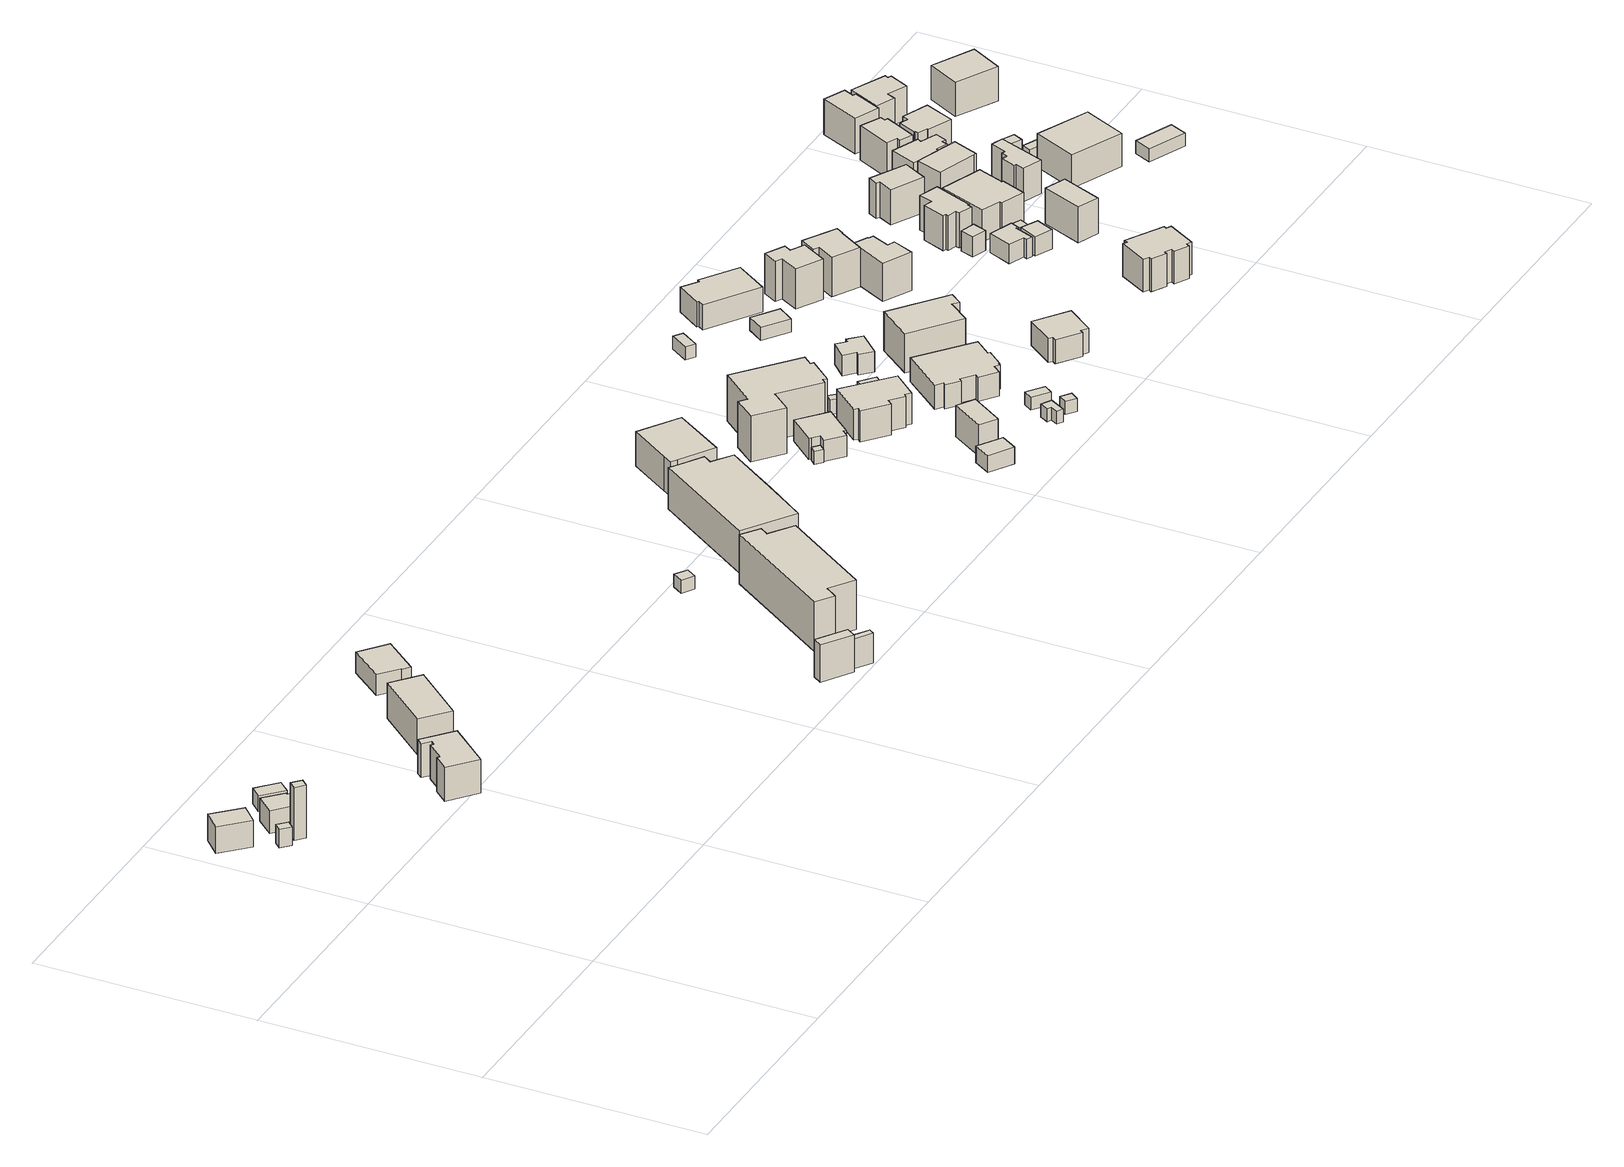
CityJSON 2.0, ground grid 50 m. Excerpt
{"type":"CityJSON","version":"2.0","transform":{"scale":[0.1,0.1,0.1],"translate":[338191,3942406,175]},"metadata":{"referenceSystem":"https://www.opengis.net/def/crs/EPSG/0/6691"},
"CityObjects":{
"building1":{"type":"Building","attributes":{"usage":"422","measuredHeight":6.5,"storeysAboveGround":1,"BuildingIDAttribute.prefecture":"14","BuildingIDAttribute.city":"14151","BuildingDetailAttribute.totalFloorArea":37.29,"BuildingDetailAttribute.buildingFootprintArea":37.29,"BuildingDetailAttribute.buildingStructureType":"610","BuildingDetailAttribute.buildingStructureOrgType":"2","BuildingDetailAttribute.orgUsage":"137","BuildingDetailAttribute.surveyYear":2015,"BuildingLandSlideRiskAttribute.description":"1","BuildingLandSlideRiskAttribute.areaType":"1"},"geometry":[{"type":"Solid","lod":"1","boundaries":[[[[0,1,2,3]],[[2,4,5,3]],[[1,6,4,2]],[[0,7,6,1]],[[3,5,7,0]],[[4,6,7,5]]]]}]},
"building2":{"type":"Building","attributes":{"measuredHeight":8.7,"BuildingIDAttribute.prefecture":"14","BuildingIDAttribute.city":"14151","BuildingDetailAttribute.surveyYear":2015,"BuildingLandSlideRiskAttribute.description":"1","BuildingLandSlideRiskAttribute.areaType":"1"},"geometry":[{"type":"Solid","lod":"1","boundaries":[[[[8,9,10,11]],[[10,12,13,11]],[[9,14,12,10]],[[8,15,14,9]],[[11,13,15,8]],[[12,14,15,13]]]]}]},
"building3":{"type":"Building","attributes":{"measuredHeight":13,"BuildingIDAttribute.prefecture":"14","BuildingIDAttribute.city":"14151","BuildingDetailAttribute.surveyYear":2015,"BuildingLandSlideRiskAttribute.description":"1","BuildingLandSlideRiskAttribute.areaType":"1"},"geometry":[{"type":"Solid","lod":"1","boundaries":[[[[16,17,18,19]],[[18,20,21,19]],[[17,22,20,18]],[[16,23,22,17]],[[19,21,23,16]],[[20,22,23,21]]]]}]},
"building4":{"type":"Building","attributes":{"usage":"422","measuredHeight":11.4,"storeysAboveGround":1,"BuildingIDAttribute.prefecture":"14","BuildingIDAttribute.city":"14151","BuildingDetailAttribute.totalFloorArea":28.99,"BuildingDetailAttribute.buildingFootprintArea":28.99,"BuildingDetailAttribute.buildingStructureType":"610","BuildingDetailAttribute.buildingStructureOrgType":"2","BuildingDetailAttribute.orgUsage":"137","BuildingDetailAttribute.surveyYear":2015,"BuildingLandSlideRiskAttribute.description":"1","BuildingLandSlideRiskAttribute.areaType":"1"},"geometry":[{"type":"Solid","lod":"1","boundaries":[[[[24,25,26,27,28,29,30,31]],[[30,32,33,31]],[[29,34,32,30]],[[28,35,34,29]],[[27,36,35,28]],[[26,37,36,27]],[[25,38,37,26]],[[24,39,38,25]],[[31,33,39,24]],[[32,34,35,36,37,38,39,33]]]]}]},
"building5":{"type":"Building","attributes":{"usage":"422","measuredHeight":3.7,"storeysAboveGround":1,"BuildingIDAttribute.prefecture":"14","BuildingIDAttribute.city":"14151","BuildingDetailAttribute.totalFloorArea":17.26,"BuildingDetailAttribute.buildingFootprintArea":17.26,"BuildingDetailAttribute.buildingStructureType":"610","BuildingDetailAttribute.buildingStructureOrgType":"2","BuildingDetailAttribute.orgUsage":"137","BuildingDetailAttribute.surveyYear":2015},"geometry":[{"type":"Solid","lod":"1","boundaries":[[[[40,41,42,43]],[[42,44,45,43]],[[41,46,44,42]],[[40,47,46,41]],[[43,45,47,40]],[[44,46,47,45]]]]}]},
"building6":{"type":"Building","attributes":{"measuredHeight":8.5,"BuildingIDAttribute.prefecture":"14","BuildingIDAttribute.city":"14151","BuildingDetailAttribute.surveyYear":2015,"BuildingLandSlideRiskAttribute.description":"1","BuildingLandSlideRiskAttribute.areaType":"1"},"geometry":[{"type":"Solid","lod":"1","boundaries":[[[[48,49,50,51,52,53,54,55,56,57]],[[56,58,59,57]],[[55,60,58,56]],[[54,61,60,55]],[[53,62,61,54]],[[52,63,62,53]],[[51,64,63,52]],[[50,65,64,51]],[[49,66,65,50]],[[48,67,66,49]],[[57,59,67,48]],[[58,60,61,62,63,64,65,66,67,59]]]]}]},
"building7":{"type":"Building","attributes":{"usage":"413","measuredHeight":9.9,"storeysAboveGround":2,"BuildingIDAttribute.prefecture":"14","BuildingIDAttribute.city":"14151","BuildingDetailAttribute.totalFloorArea":292.6,"BuildingDetailAttribute.buildingFootprintArea":146.3,"BuildingDetailAttribute.buildingStructureType":"601","BuildingDetailAttribute.buildingStructureOrgType":"1","BuildingDetailAttribute.orgUsage":"30","BuildingDetailAttribute.surveyYear":2015},"geometry":[{"type":"Solid","lod":"1","boundaries":[[[[68,69,70,71]],[[70,72,73,71]],[[69,74,72,70]],[[68,75,74,69]],[[71,73,75,68]],[[72,74,75,73]]]]}]},
"building8":{"type":"Building","attributes":{"usage":"431","measuredHeight":5.9,"storeysAboveGround":1,"BuildingIDAttribute.prefecture":"14","BuildingIDAttribute.city":"14151","BuildingDetailAttribute.totalFloorArea":77.26,"BuildingDetailAttribute.buildingFootprintArea":77.26,"BuildingDetailAttribute.buildingStructureType":"610","BuildingDetailAttribute.buildingStructureOrgType":"2","BuildingDetailAttribute.orgUsage":"143","BuildingDetailAttribute.surveyYear":2015},"geometry":[{"type":"Solid","lod":"1","boundaries":[[[[76,77,78,79,80,81]],[[80,82,83,81]],[[79,84,82,80]],[[78,85,84,79]],[[77,86,85,78]],[[76,87,86,77]],[[81,83,87,76]],[[82,84,85,86,87,83]]]]}]},
"building9":{"type":"Building","attributes":{"usage":"412","measuredHeight":8.8,"storeysAboveGround":1,"BuildingIDAttribute.prefecture":"14","BuildingIDAttribute.city":"14151","BuildingDetailAttribute.totalFloorArea":16.33,"BuildingDetailAttribute.buildingFootprintArea":16.33,"BuildingDetailAttribute.buildingStructureType":"610","BuildingDetailAttribute.buildingStructureOrgType":"2","BuildingDetailAttribute.orgUsage":"20","BuildingDetailAttribute.surveyYear":2015},"geometry":[{"type":"Solid","lod":"1","boundaries":[[[[88,89,90,91]],[[90,92,93,91]],[[89,94,92,90]],[[88,95,94,89]],[[91,93,95,88]],[[92,94,95,93]]]]}]},
"building10":{"type":"Building","attributes":{"measuredHeight":7.3,"BuildingIDAttribute.prefecture":"14","BuildingIDAttribute.city":"14151","BuildingDetailAttribute.surveyYear":2015},"geometry":[{"type":"Solid","lod":"1","boundaries":[[[[96,97,98,99]],[[98,100,101,99]],[[97,102,100,98]],[[96,103,102,97]],[[99,101,103,96]],[[100,102,103,101]]]]}]},
"building11":{"type":"Building","attributes":{"usage":"412","measuredHeight":11.9,"storeysAboveGround":2,"BuildingIDAttribute.prefecture":"14","BuildingIDAttribute.city":"14151","BuildingDetailAttribute.totalFloorArea":516.73,"BuildingDetailAttribute.buildingFootprintArea":258.37,"BuildingDetailAttribute.buildingStructureType":"610","BuildingDetailAttribute.buildingStructureOrgType":"2","BuildingDetailAttribute.orgUsage":"20","BuildingDetailAttribute.surveyYear":2015},"geometry":[{"type":"Solid","lod":"1","boundaries":[[[[104,105,106,107,108,109,110,111]],[[110,112,113,111]],[[109,114,112,110]],[[108,115,114,109]],[[107,116,115,108]],[[106,117,116,107]],[[105,118,117,106]],[[104,119,118,105]],[[111,113,119,104]],[[112,114,115,116,117,118,119,113]]]]}]},
"building12":{"type":"Building","attributes":{"BuildingIDAttribute.prefecture":"14","BuildingIDAttribute.city":"14151","BuildingDetailAttribute.surveyYear":2015},"geometry":[{"type":"Solid","lod":"1","boundaries":[[[[120,121,122,123]],[[122,124,125,123]],[[121,126,124,122]],[[120,127,126,121]],[[123,125,127,120]],[[124,126,127,125]]]]}]},
"building13":{"type":"Building","attributes":{"usage":"412","measuredHeight":10,"storeysAboveGround":2,"BuildingIDAttribute.prefecture":"14","BuildingIDAttribute.city":"14151","BuildingDetailAttribute.totalFloorArea":873.81,"BuildingDetailAttribute.buildingFootprintArea":436.9,"BuildingDetailAttribute.buildingStructureType":"610","BuildingDetailAttribute.buildingStructureOrgType":"2","BuildingDetailAttribute.orgUsage":"20","BuildingDetailAttribute.surveyYear":2015},"geometry":[{"type":"Solid","lod":"1","boundaries":[[[[128,129,130,131,132,133,134,135]],[[134,136,137,135]],[[133,138,136,134]],[[132,139,138,133]],[[131,140,139,132]],[[130,141,140,131]],[[129,142,141,130]],[[128,143,142,129]],[[135,137,143,128]],[[136,138,139,140,141,142,143,137]]]]}]},
"building14":{"type":"Building","attributes":{"measuredHeight":8.5,"BuildingIDAttribute.prefecture":"14","BuildingIDAttribute.city":"14151","BuildingDetailAttribute.surveyYear":2015},"geometry":[{"type":"Solid","lod":"1","boundaries":[[[[144,145,146,147,148,149]],[[148,150,151,149]],[[147,152,150,148]],[[146,153,152,147]],[[145,154,153,146]],[[144,155,154,145]],[[149,151,155,144]],[[150,152,153,154,155,151]]]]}]},
"building15":{"type":"Building","attributes":{"BuildingIDAttribute.prefecture":"14","BuildingIDAttribute.city":"14151","BuildingDetailAttribute.surveyYear":2015},"geometry":[{"type":"Solid","lod":"1","boundaries":[[[[156,157,158,159]],[[158,160,161,159]],[[157,162,160,158]],[[156,163,162,157]],[[159,161,163,156]],[[160,162,163,161]]]]}]},
"building16":{"type":"Building","attributes":{"usage":"415","measuredHeight":5.4,"storeysAboveGround":2,"BuildingIDAttribute.prefecture":"14","BuildingIDAttribute.city":"14151","BuildingDetailAttribute.totalFloorArea":122.97,"BuildingDetailAttribute.buildingFootprintArea":61.48,"BuildingDetailAttribute.buildingStructureType":"610","BuildingDetailAttribute.buildingStructureOrgType":"2","BuildingDetailAttribute.orgUsage":"50","BuildingDetailAttribute.surveyYear":2015},"geometry":[{"type":"Solid","lod":"1","boundaries":[[[[164,165,166,167,168,169,170,171,172]],[[171,173,174,172]],[[170,175,173,171]],[[169,176,175,170]],[[168,177,176,169]],[[167,178,177,168]],[[166,179,178,167]],[[165,180,179,166]],[[164,181,180,165]],[[172,174,181,164]],[[173,175,176,177,178,179,180,181,174]]]]}]},
"building17":{"type":"Building","attributes":{"measuredHeight":5.1,"BuildingIDAttribute.prefecture":"14","BuildingIDAttribute.city":"14151","BuildingDetailAttribute.surveyYear":2015},"geometry":[{"type":"Solid","lod":"1","boundaries":[[[[182,183,184,185]],[[184,186,187,185]],[[183,188,186,184]],[[182,189,188,183]],[[185,187,189,182]],[[186,188,189,187]]]]}]},
"building18":{"type":"Building","attributes":{"usage":"415","measuredHeight":11.8,"storeysAboveGround":2,"BuildingIDAttribute.prefecture":"14","BuildingIDAttribute.city":"14151","BuildingDetailAttribute.totalFloorArea":379.05,"BuildingDetailAttribute.buildingFootprintArea":189.52,"BuildingDetailAttribute.buildingStructureType":"610","BuildingDetailAttribute.buildingStructureOrgType":"2","BuildingDetailAttribute.orgUsage":"50","BuildingDetailAttribute.surveyYear":2015},"geometry":[{"type":"Solid","lod":"1","boundaries":[[[[190,191,192,193,194,195,196,197,198,199,200,201]],[[200,202,203,201]],[[199,204,202,200]],[[198,205,204,199]],[[197,206,205,198]],[[196,207,206,197]],[[195,208,207,196]],[[194,209,208,195]],[[193,210,209,194]],[[192,211,210,193]],[[191,212,211,192]],[[190,213,212,191]],[[201,203,213,190]],[[202,204,205,206,207,208,209,210,211,212,213,203]]]]}]},
"building19":{"type":"Building","attributes":{"usage":"411","measuredHeight":7.8,"storeysAboveGround":2,"BuildingIDAttribute.prefecture":"14","BuildingIDAttribute.city":"14151","BuildingDetailAttribute.totalFloorArea":67.05,"BuildingDetailAttribute.buildingFootprintArea":33.52,"BuildingDetailAttribute.buildingStructureType":"601","BuildingDetailAttribute.buildingStructureOrgType":"1","BuildingDetailAttribute.orgUsage":"10","BuildingDetailAttribute.surveyYear":2015},"geometry":[{"type":"Solid","lod":"1","boundaries":[[[[214,215,216,217]],[[216,218,219,217]],[[215,220,218,216]],[[214,221,220,215]],[[217,219,221,214]],[[218,220,221,219]]]]}]},
"building20":{"type":"Building","attributes":{"usage":"411","measuredHeight":7.8,"storeysAboveGround":1,"BuildingIDAttribute.prefecture":"14","BuildingIDAttribute.city":"14151","BuildingDetailAttribute.totalFloorArea":104.8,"BuildingDetailAttribute.buildingFootprintArea":104.8,"BuildingDetailAttribute.buildingStructureType":"601","BuildingDetailAttribute.buildingStructureOrgType":"1","BuildingDetailAttribute.orgUsage":"10","BuildingDetailAttribute.surveyYear":2015},"geometry":[{"type":"Solid","lod":"1","boundaries":[[[[222,223,224,225,226,227,228,229,230,231]],[[230,232,233,231]],[[229,234,232,230]],[[228,235,234,229]],[[227,236,235,228]],[[226,237,236,227]],[[225,238,237,226]],[[224,239,238,225]],[[223,240,239,224]],[[222,241,240,223]],[[231,233,241,222]],[[232,234,235,236,237,238,239,240,241,233]]]]}]},
"building21":{"type":"Building","attributes":{"measuredHeight":4.6,"BuildingIDAttribute.prefecture":"14","BuildingIDAttribute.city":"14151","BuildingDetailAttribute.surveyYear":2015},"geometry":[{"type":"Solid","lod":"1","boundaries":[[[[242,243,244,245]],[[244,246,247,245]],[[243,248,246,244]],[[242,249,248,243]],[[245,247,249,242]],[[246,248,249,247]]]]}]},
"building22":{"type":"Building","attributes":{"measuredHeight":4.4,"BuildingIDAttribute.prefecture":"14","BuildingIDAttribute.city":"14151","BuildingDetailAttribute.surveyYear":2015},"geometry":[{"type":"Solid","lod":"1","boundaries":[[[[250,251,252,253]],[[252,254,255,253]],[[251,256,254,252]],[[250,257,256,251]],[[253,255,257,250]],[[254,256,257,255]]]]}]},
"building23":{"type":"Building","attributes":{"usage":"451","measuredHeight":3.5,"storeysAboveGround":1,"BuildingIDAttribute.prefecture":"14","BuildingIDAttribute.city":"14151","BuildingDetailAttribute.totalFloorArea":12.23,"BuildingDetailAttribute.buildingFootprintArea":12.23,"BuildingDetailAttribute.buildingStructureType":"601","BuildingDetailAttribute.buildingStructureOrgType":"1","BuildingDetailAttribute.orgUsage":"200","BuildingDetailAttribute.surveyYear":2015},"geometry":[{"type":"Solid","lod":"1","boundaries":[[[[258,259,260,261]],[[260,262,263,261]],[[259,264,262,260]],[[258,265,264,259]],[[261,263,265,258]],[[262,264,265,263]]]]}]},
"building24":{"type":"Building","attributes":{"BuildingIDAttribute.prefecture":"14","BuildingIDAttribute.city":"14151","BuildingDetailAttribute.surveyYear":2015},"geometry":[{"type":"Solid","lod":"1","boundaries":[[[[266,267,268,269,270,271]],[[270,272,273,271]],[[269,274,272,270]],[[268,275,274,269]],[[267,276,275,268]],[[266,277,276,267]],[[271,273,277,266]],[[272,274,275,276,277,273]]]]}]},
"building25":{"type":"Building","attributes":{"BuildingIDAttribute.prefecture":"14","BuildingIDAttribute.city":"14151","BuildingDetailAttribute.surveyYear":2015},"geometry":[{"type":"Solid","lod":"1","boundaries":[[[[278,279,280,281]],[[280,282,283,281]],[[279,284,282,280]],[[278,285,284,279]],[[281,283,285,278]],[[282,284,285,283]]]]}]},
"building26":{"type":"Building","attributes":{"BuildingIDAttribute.prefecture":"14","BuildingIDAttribute.city":"14151","BuildingDetailAttribute.surveyYear":2015},"geometry":[{"type":"Solid","lod":"1","boundaries":[[[[286,287,288,289]],[[288,290,291,289]],[[287,292,290,288]],[[286,293,292,287]],[[289,291,293,286]],[[290,292,293,291]]]]}]},
"building27":{"type":"Building","attributes":{"usage":"411","measuredHeight":6.4,"storeysAboveGround":1,"BuildingIDAttribute.prefecture":"14","BuildingIDAttribute.city":"14151","BuildingDetailAttribute.totalFloorArea":162.22,"BuildingDetailAttribute.buildingFootprintArea":162.22,"BuildingDetailAttribute.buildingStructureType":"601","BuildingDetailAttribute.buildingStructureOrgType":"1","BuildingDetailAttribute.orgUsage":"10","BuildingDetailAttribute.surveyYear":2015},"geometry":[{"type":"Solid","lod":"1","boundaries":[[[[294,295,296,297,298,299,300,301,302,303,304,305,306,307,308,309]],[[308,310,311,309]],[[307,312,310,308]],[[306,313,312,307]],[[305,314,313,306]],[[304,315,314,305]],[[303,316,315,304]],[[302,317,316,303]],[[301,318,317,302]],[[300,319,318,301]],[[299,320,319,300]],[[298,321,320,299]],[[297,322,321,298]],[[296,323,322,297]],[[295,324,323,296]],[[294,325,324,295]],[[309,311,325,294]],[[310,312,313,314,315,316,317,318,319,320,321,322,323,324,325,311]]]]}]},
"building28":{"type":"Building","attributes":{"BuildingIDAttribute.prefecture":"14","BuildingIDAttribute.city":"14151","BuildingDetailAttribute.surveyYear":2015},"geometry":[{"type":"Solid","lod":"1","boundaries":[[[[326,327,328,329]],[[328,330,331,329]],[[327,332,330,328]],[[326,333,332,327]],[[329,331,333,326]],[[330,332,333,331]]]]}]},
"building29":{"type":"Building","attributes":{"usage":"431","measuredHeight":5.2,"storeysAboveGround":1,"BuildingIDAttribute.prefecture":"14","BuildingIDAttribute.city":"14151","BuildingDetailAttribute.totalFloorArea":33.08,"BuildingDetailAttribute.buildingFootprintArea":33.08,"BuildingDetailAttribute.buildingStructureType":"601","BuildingDetailAttribute.buildingStructureOrgType":"1","BuildingDetailAttribute.orgUsage":"143","BuildingDetailAttribute.surveyYear":2015},"geometry":[{"type":"Solid","lod":"1","boundaries":[[[[334,335,336,337,338,339,340,341]],[[340,342,343,341]],[[339,344,342,340]],[[338,345,344,339]],[[337,346,345,338]],[[336,347,346,337]],[[335,348,347,336]],[[334,349,348,335]],[[341,343,349,334]],[[342,344,345,346,347,348,349,343]]]]}]},
"building30":{"type":"Building","attributes":{"usage":"411","measuredHeight":10.6,"storeysAboveGround":2,"BuildingIDAttribute.prefecture":"14","BuildingIDAttribute.city":"14151","BuildingDetailAttribute.totalFloorArea":161.06,"BuildingDetailAttribute.buildingFootprintArea":80.53,"BuildingDetailAttribute.buildingStructureType":"601","BuildingDetailAttribute.buildingStructureOrgType":"1","BuildingDetailAttribute.orgUsage":"10","BuildingDetailAttribute.surveyYear":2015},"geometry":[{"type":"Solid","lod":"1","boundaries":[[[[350,351,352,353,354,355]],[[354,356,357,355]],[[353,358,356,354]],[[352,359,358,353]],[[351,360,359,352]],[[350,361,360,351]],[[355,357,361,350]],[[356,358,359,360,361,357]]]]}]},
"building31":{"type":"Building","attributes":{"BuildingIDAttribute.prefecture":"14","BuildingIDAttribute.city":"14151","BuildingDetailAttribute.surveyYear":2015},"geometry":[{"type":"Solid","lod":"1","boundaries":[[[[362,363,364,365]],[[364,366,367,365]],[[363,368,366,364]],[[362,369,368,363]],[[365,367,369,362]],[[366,368,369,367]]]]}]},
"building32":{"type":"Building","attributes":{"usage":"411","measuredHeight":8.2,"storeysAboveGround":2,"BuildingIDAttribute.prefecture":"14","BuildingIDAttribute.city":"14151","BuildingDetailAttribute.totalFloorArea":201.81,"BuildingDetailAttribute.buildingFootprintArea":100.91,"BuildingDetailAttribute.buildingStructureType":"601","BuildingDetailAttribute.buildingStructureOrgType":"1","BuildingDetailAttribute.orgUsage":"10","BuildingDetailAttribute.surveyYear":2015},"geometry":[{"type":"Solid","lod":"1","boundaries":[[[[370,371,372,373,374,375,376,377]],[[376,378,379,377]],[[375,380,378,376]],[[374,381,380,375]],[[373,382,381,374]],[[372,383,382,373]],[[371,384,383,372]],[[370,385,384,371]],[[377,379,385,370]],[[378,380,381,382,383,384,385,379]]]]}]},
"building33":{"type":"Building","attributes":{"usage":"422","measuredHeight":6.4,"storeysAboveGround":1,"BuildingIDAttribute.prefecture":"14","BuildingIDAttribute.city":"14151","BuildingDetailAttribute.totalFloorArea":66.63,"BuildingDetailAttribute.buildingFootprintArea":66.63,"BuildingDetailAttribute.buildingStructureType":"601","BuildingDetailAttribute.buildingStructureOrgType":"1","BuildingDetailAttribute.orgUsage":"137","BuildingDetailAttribute.surveyYear":2015},"geometry":[{"type":"Solid","lod":"1","boundaries":[[[[386,387,388,389,390,391,392,393]],[[392,394,395,393]],[[391,396,394,392]],[[390,397,396,391]],[[389,398,397,390]],[[388,399,398,389]],[[387,400,399,388]],[[386,401,400,387]],[[393,395,401,386]],[[394,396,397,398,399,400,401,395]]]]}]},
"building34":{"type":"Building","attributes":{"usage":"411","measuredHeight":10.2,"storeysAboveGround":2,"BuildingIDAttribute.prefecture":"14","BuildingIDAttribute.city":"14151","BuildingDetailAttribute.totalFloorArea":91.6,"BuildingDetailAttribute.buildingFootprintArea":45.8,"BuildingDetailAttribute.buildingStructureType":"601","BuildingDetailAttribute.buildingStructureOrgType":"1","BuildingDetailAttribute.orgUsage":"10","BuildingDetailAttribute.surveyYear":2015},"geometry":[{"type":"Solid","lod":"1","boundaries":[[[[402,403,404,405,406,407,408,409]],[[408,410,411,409]],[[407,412,410,408]],[[406,413,412,407]],[[405,414,413,406]],[[404,415,414,405]],[[403,416,415,404]],[[402,417,416,403]],[[409,411,417,402]],[[410,412,413,414,415,416,417,411]]]]}]},
"building35":{"type":"Building","attributes":{"usage":"411","measuredHeight":9.5,"storeysAboveGround":2,"BuildingIDAttribute.prefecture":"14","BuildingIDAttribute.city":"14151","BuildingDetailAttribute.totalFloorArea":99.08,"BuildingDetailAttribute.buildingFootprintArea":49.54,"BuildingDetailAttribute.buildingStructureType":"601","BuildingDetailAttribute.buildingStructureOrgType":"1","BuildingDetailAttribute.orgUsage":"10","BuildingDetailAttribute.surveyYear":2015},"geometry":[{"type":"Solid","lod":"1","boundaries":[[[[418,419,420,421,422,423,424,425]],[[424,426,427,425]],[[423,428,426,424]],[[422,429,428,423]],[[421,430,429,422]],[[420,431,430,421]],[[419,432,431,420]],[[418,433,432,419]],[[425,427,433,418]],[[426,428,429,430,431,432,433,427]]]]}]},
"building36":{"type":"Building","attributes":{"usage":"411","measuredHeight":10.3,"storeysAboveGround":2,"BuildingIDAttribute.prefecture":"14","BuildingIDAttribute.city":"14151","BuildingDetailAttribute.totalFloorArea":108.19,"BuildingDetailAttribute.buildingFootprintArea":54.1,"BuildingDetailAttribute.buildingStructureType":"601","BuildingDetailAttribute.buildingStructureOrgType":"1","BuildingDetailAttribute.orgUsage":"10","BuildingDetailAttribute.surveyYear":2015},"geometry":[{"type":"Solid","lod":"1","boundaries":[[[[434,435,436,437,438,439,440,441]],[[440,442,443,441]],[[439,444,442,440]],[[438,445,444,439]],[[437,446,445,438]],[[436,447,446,437]],[[435,448,447,436]],[[434,449,448,435]],[[441,443,449,434]],[[442,444,445,446,447,448,449,443]]]]}]},
"building37":{"type":"Building","attributes":{"measuredHeight":6.9,"BuildingIDAttribute.prefecture":"14","BuildingIDAttribute.city":"14151","BuildingDetailAttribute.surveyYear":2015},"geometry":[{"type":"Solid","lod":"1","boundaries":[[[[450,451,452,453]],[[452,454,455,453]],[[451,456,454,452]],[[450,457,456,451]],[[453,455,457,450]],[[454,456,457,455]]]]}]},
"building38":{"type":"Building","attributes":{"usage":"412","measuredHeight":8.4,"storeysAboveGround":2,"BuildingIDAttribute.prefecture":"14","BuildingIDAttribute.city":"14151","BuildingDetailAttribute.totalFloorArea":166,"BuildingDetailAttribute.buildingFootprintArea":83,"BuildingDetailAttribute.buildingStructureType":"601","BuildingDetailAttribute.buildingStructureOrgType":"1","BuildingDetailAttribute.orgUsage":"20","BuildingDetailAttribute.surveyYear":2015},"geometry":[{"type":"Solid","lod":"1","boundaries":[[[[458,459,460,461,462,463,464,465,466,467,468,469,470,471,472,473]],[[472,474,475,473]],[[471,476,474,472]],[[470,477,476,471]],[[469,478,477,470]],[[468,479,478,469]],[[467,480,479,468]],[[466,481,480,467]],[[465,482,481,466]],[[464,483,482,465]],[[463,484,483,464]],[[462,485,484,463]],[[461,486,485,462]],[[460,487,486,461]],[[459,488,487,460]],[[458,489,488,459]],[[473,475,489,458]],[[474,476,477,478,479,480,481,482,483,484,485,486,487,488,489,475]]]]}]},
"building39":{"type":"Building","attributes":{"measuredHeight":5.4,"BuildingIDAttribute.prefecture":"14","BuildingIDAttribute.city":"14151","BuildingDetailAttribute.surveyYear":2015},"geometry":[{"type":"Solid","lod":"1","boundaries":[[[[490,491,492,493]],[[492,494,495,493]],[[491,496,494,492]],[[490,497,496,491]],[[493,495,497,490]],[[494,496,497,495]]]]}]},
"building40":{"type":"Building","attributes":{"usage":"411","measuredHeight":4.9,"storeysAboveGround":2,"BuildingIDAttribute.prefecture":"14","BuildingIDAttribute.city":"14151","BuildingDetailAttribute.totalFloorArea":53.99,"BuildingDetailAttribute.buildingFootprintArea":26.99,"BuildingDetailAttribute.buildingStructureType":"601","BuildingDetailAttribute.buildingStructureOrgType":"1","BuildingDetailAttribute.orgUsage":"10","BuildingDetailAttribute.surveyYear":2015},"geometry":[{"type":"Solid","lod":"1","boundaries":[[[[498,499,500,501,502,503,504,505]],[[504,506,507,505]],[[503,508,506,504]],[[502,509,508,503]],[[501,510,509,502]],[[500,511,510,501]],[[499,512,511,500]],[[498,513,512,499]],[[505,507,513,498]],[[506,508,509,510,511,512,513,507]]]]}]},
"building41":{"type":"Building","attributes":{"usage":"411","measuredHeight":8.7,"storeysAboveGround":2,"BuildingIDAttribute.prefecture":"14","BuildingIDAttribute.city":"14151","BuildingDetailAttribute.totalFloorArea":101.72,"BuildingDetailAttribute.buildingFootprintArea":50.86,"BuildingDetailAttribute.buildingStructureType":"601","BuildingDetailAttribute.buildingStructureOrgType":"1","BuildingDetailAttribute.orgUsage":"10","BuildingDetailAttribute.surveyYear":2015},"geometry":[{"type":"Solid","lod":"1","boundaries":[[[[514,515,516,517,518,519,520,521,522,523,524,525]],[[524,526,527,525]],[[523,528,526,524]],[[522,529,528,523]],[[521,530,529,522]],[[520,531,530,521]],[[519,532,531,520]],[[518,533,532,519]],[[517,534,533,518]],[[516,535,534,517]],[[515,536,535,516]],[[514,537,536,515]],[[525,527,537,514]],[[526,528,529,530,531,532,533,534,535,536,537,527]]]]}]},
"building42":{"type":"Building","attributes":{"usage":"411","measuredHeight":4.7,"storeysAboveGround":2,"BuildingIDAttribute.prefecture":"14","BuildingIDAttribute.city":"14151","BuildingDetailAttribute.totalFloorArea":32.32,"BuildingDetailAttribute.buildingFootprintArea":16.16,"BuildingDetailAttribute.buildingStructureType":"601","BuildingDetailAttribute.buildingStructureOrgType":"1","BuildingDetailAttribute.orgUsage":"10","BuildingDetailAttribute.surveyYear":2015},"geometry":[{"type":"Solid","lod":"1","boundaries":[[[[538,539,540,541]],[[540,542,543,541]],[[539,544,542,540]],[[538,545,544,539]],[[541,543,545,538]],[[542,544,545,543]]]]}]},
"building43":{"type":"Building","attributes":{"measuredHeight":3.8,"BuildingIDAttribute.prefecture":"14","BuildingIDAttribute.city":"14151","BuildingDetailAttribute.surveyYear":2015},"geometry":[{"type":"Solid","lod":"1","boundaries":[[[[546,547,548,549]],[[548,550,551,549]],[[547,552,550,548]],[[546,553,552,547]],[[549,551,553,546]],[[550,552,553,551]]]]}]},
"building44":{"type":"Building","attributes":{"usage":"411","measuredHeight":9.2,"storeysAboveGround":2,"BuildingIDAttribute.prefecture":"14","BuildingIDAttribute.city":"14151","BuildingDetailAttribute.totalFloorArea":207.32,"BuildingDetailAttribute.buildingFootprintArea":103.66,"BuildingDetailAttribute.buildingStructureType":"601","BuildingDetailAttribute.buildingStructureOrgType":"1","BuildingDetailAttribute.orgUsage":"10","BuildingDetailAttribute.surveyYear":2015},"geometry":[{"type":"Solid","lod":"1","boundaries":[[[[554,555,556,557,558,559,560,561]],[[560,562,563,561]],[[559,564,562,560]],[[558,565,564,559]],[[557,566,565,558]],[[556,567,566,557]],[[555,568,567,556]],[[554,569,568,555]],[[561,563,569,554]],[[562,564,565,566,567,568,569,563]]]]}]},
"building45":{"type":"Building","attributes":{"usage":"411","measuredHeight":9,"storeysAboveGround":2,"BuildingIDAttribute.prefecture":"14","BuildingIDAttribute.city":"14151","BuildingDetailAttribute.totalFloorArea":88.67,"BuildingDetailAttribute.buildingFootprintArea":44.33,"BuildingDetailAttribute.buildingStructureType":"601","BuildingDetailAttribute.buildingStructureOrgType":"1","BuildingDetailAttribute.orgUsage":"10","BuildingDetailAttribute.surveyYear":2015},"geometry":[{"type":"Solid","lod":"1","boundaries":[[[[570,571,572,573,574,575]],[[574,576,577,575]],[[573,578,576,574]],[[572,579,578,573]],[[571,580,579,572]],[[570,581,580,571]],[[575,577,581,570]],[[576,578,579,580,581,577]]]]}]},
"building46":{"type":"Building","attributes":{"usage":"411","measuredHeight":9,"storeysAboveGround":1,"BuildingIDAttribute.prefecture":"14","BuildingIDAttribute.city":"14151","BuildingDetailAttribute.totalFloorArea":47.19,"BuildingDetailAttribute.buildingFootprintArea":47.19,"BuildingDetailAttribute.buildingStructureType":"601","BuildingDetailAttribute.buildingStructureOrgType":"1","BuildingDetailAttribute.orgUsage":"10","BuildingDetailAttribute.surveyYear":2015},"geometry":[{"type":"Solid","lod":"1","boundaries":[[[[582,583,584,585]],[[584,586,587,585]],[[583,588,586,584]],[[582,589,588,583]],[[585,587,589,582]],[[586,588,589,587]]]]}]},
"building47":{"type":"Building","attributes":{"usage":"411","measuredHeight":10.4,"storeysAboveGround":2,"BuildingIDAttribute.prefecture":"14","BuildingIDAttribute.city":"14151","BuildingDetailAttribute.totalFloorArea":108.8,"BuildingDetailAttribute.buildingFootprintArea":54.4,"BuildingDetailAttribute.buildingStructureType":"601","BuildingDetailAttribute.buildingStructureOrgType":"1","BuildingDetailAttribute.orgUsage":"10","BuildingDetailAttribute.surveyYear":2015},"geometry":[{"type":"Solid","lod":"1","boundaries":[[[[590,591,592,593,594]],[[593,595,596,594]],[[592,597,595,593]],[[591,598,597,592]],[[590,599,598,591]],[[594,596,599,590]],[[595,597,598,599,596]]]]}]},
"building48":{"type":"Building","attributes":{"usage":"411","measuredHeight":9.3,"storeysAboveGround":2,"BuildingIDAttribute.prefecture":"14","BuildingIDAttribute.city":"14151","BuildingDetailAttribute.totalFloorArea":98.44,"BuildingDetailAttribute.buildingFootprintArea":49.22,"BuildingDetailAttribute.buildingStructureType":"601","BuildingDetailAttribute.buildingStructureOrgType":"1","BuildingDetailAttribute.orgUsage":"10","BuildingDetailAttribute.surveyYear":2015},"geometry":[{"type":"Solid","lod":"1","boundaries":[[[[600,601,602,603,604,605,606,607,608,609]],[[608,610,611,609]],[[607,612,610,608]],[[606,613,612,607]],[[605,614,613,606]],[[604,615,614,605]],[[603,616,615,604]],[[602,617,616,603]],[[601,618,617,602]],[[600,619,618,601]],[[609,611,619,600]],[[610,612,613,614,615,616,617,618,619,611]]]]}]},
"building49":{"type":"Building","attributes":{"usage":"411","measuredHeight":9,"storeysAboveGround":2,"BuildingIDAttribute.prefecture":"14","BuildingIDAttribute.city":"14151","BuildingDetailAttribute.totalFloorArea":77.96,"BuildingDetailAttribute.buildingFootprintArea":38.98,"BuildingDetailAttribute.buildingStructureType":"601","BuildingDetailAttribute.buildingStructureOrgType":"1","BuildingDetailAttribute.orgUsage":"10","BuildingDetailAttribute.surveyYear":2015},"geometry":[{"type":"Solid","lod":"1","boundaries":[[[[620,621,622,623,624,625,626,627,628,629]],[[628,630,631,629]],[[627,632,630,628]],[[626,633,632,627]],[[625,634,633,626]],[[624,635,634,625]],[[623,636,635,624]],[[622,637,636,623]],[[621,638,637,622]],[[620,639,638,621]],[[629,631,639,620]],[[630,632,633,634,635,636,637,638,639,631]]]]}]},
"building50":{"type":"Building","attributes":{"usage":"411","measuredHeight":9,"storeysAboveGround":2,"BuildingIDAttribute.prefecture":"14","BuildingIDAttribute.city":"14151","BuildingDetailAttribute.totalFloorArea":87.01,"BuildingDetailAttribute.buildingFootprintArea":43.51,"BuildingDetailAttribute.buildingStructureType":"601","BuildingDetailAttribute.buildingStructureOrgType":"1","BuildingDetailAttribute.orgUsage":"10","BuildingDetailAttribute.surveyYear":2015},"geometry":[{"type":"Solid","lod":"1","boundaries":[[[[640,641,642,643,644,645,646,647]],[[646,648,649,647]],[[645,650,648,646]],[[644,651,650,645]],[[643,652,651,644]],[[642,653,652,643]],[[641,654,653,642]],[[640,655,654,641]],[[647,649,655,640]],[[648,650,651,652,653,654,655,649]]]]}]},
"building51":{"type":"Building","attributes":{"usage":"411","measuredHeight":8.5,"storeysAboveGround":2,"BuildingIDAttribute.prefecture":"14","BuildingIDAttribute.city":"14151","BuildingDetailAttribute.totalFloorArea":96.31,"BuildingDetailAttribute.buildingFootprintArea":48.16,"BuildingDetailAttribute.buildingStructureType":"601","BuildingDetailAttribute.buildingStructureOrgType":"1","BuildingDetailAttribute.orgUsage":"10","BuildingDetailAttribute.surveyYear":2015},"geometry":[{"type":"Solid","lod":"1","boundaries":[[[[656,657,658,659,660,661,662,663,664,665]],[[664,666,667,665]],[[663,668,666,664]],[[662,669,668,663]],[[661,670,669,662]],[[660,671,670,661]],[[659,672,671,660]],[[658,673,672,659]],[[657,674,673,658]],[[656,675,674,657]],[[665,667,675,656]],[[666,668,669,670,671,672,673,674,675,667]]]]}]},
"building52":{"type":"Building","attributes":{"usage":"411","measuredHeight":9.5,"storeysAboveGround":2,"BuildingIDAttribute.prefecture":"14","BuildingIDAttribute.city":"14151","BuildingDetailAttribute.totalFloorArea":93.63,"BuildingDetailAttribute.buildingFootprintArea":46.81,"BuildingDetailAttribute.buildingStructureType":"601","BuildingDetailAttribute.buildingStructureOrgType":"1","BuildingDetailAttribute.orgUsage":"10","BuildingDetailAttribute.surveyYear":2015},"geometry":[{"type":"Solid","lod":"1","boundaries":[[[[676,677,678,679,680,681]],[[680,682,683,681]],[[679,684,682,680]],[[678,685,684,679]],[[677,686,685,678]],[[676,687,686,677]],[[681,683,687,676]],[[682,684,685,686,687,683]]]]}]},
"building53":{"type":"Building","attributes":{"usage":"411","measuredHeight":8.2,"storeysAboveGround":2,"BuildingIDAttribute.prefecture":"14","BuildingIDAttribute.city":"14151","BuildingDetailAttribute.totalFloorArea":231.87,"BuildingDetailAttribute.buildingFootprintArea":115.94,"BuildingDetailAttribute.buildingStructureType":"601","BuildingDetailAttribute.buildingStructureOrgType":"1","BuildingDetailAttribute.orgUsage":"10","BuildingDetailAttribute.surveyYear":2015},"geometry":[{"type":"Solid","lod":"1","boundaries":[[[[688,689,690,691]],[[690,692,693,691]],[[689,694,692,690]],[[688,695,694,689]],[[691,693,695,688]],[[692,694,695,693]]]]}]},
"building54":{"type":"Building","attributes":{"usage":"411","storeysAboveGround":2,"BuildingIDAttribute.prefecture":"14","BuildingIDAttribute.city":"14151","BuildingDetailAttribute.totalFloorArea":19.88,"BuildingDetailAttribute.buildingFootprintArea":9.94,"BuildingDetailAttribute.buildingStructureType":"601","BuildingDetailAttribute.buildingStructureOrgType":"1","BuildingDetailAttribute.orgUsage":"10","BuildingDetailAttribute.surveyYear":2015},"geometry":[{"type":"Solid","lod":"1","boundaries":[[[[696,697,698,699]],[[698,700,701,699]],[[697,702,700,698]],[[696,703,702,697]],[[699,701,703,696]],[[700,702,703,701]]]]}]},
"building55":{"type":"Building","attributes":{"usage":"411","storeysAboveGround":2,"BuildingIDAttribute.prefecture":"14","BuildingIDAttribute.city":"14151","BuildingDetailAttribute.totalFloorArea":17.68,"BuildingDetailAttribute.buildingFootprintArea":8.84,"BuildingDetailAttribute.buildingStructureType":"601","BuildingDetailAttribute.buildingStructureOrgType":"1","BuildingDetailAttribute.orgUsage":"10","BuildingDetailAttribute.surveyYear":2015},"geometry":[{"type":"Solid","lod":"1","boundaries":[[[[704,705,706,707]],[[706,708,709,707]],[[705,710,708,706]],[[704,711,710,705]],[[707,709,711,704]],[[708,710,711,709]]]]}]},
"building56":{"type":"Building","attributes":{"usage":"411","measuredHeight":9.6,"storeysAboveGround":1,"BuildingIDAttribute.prefecture":"14","BuildingIDAttribute.city":"14151","BuildingDetailAttribute.totalFloorArea":57.83,"BuildingDetailAttribute.buildingFootprintArea":57.83,"BuildingDetailAttribute.buildingStructureType":"601","BuildingDetailAttribute.buildingStructureOrgType":"1","BuildingDetailAttribute.orgUsage":"10","BuildingDetailAttribute.surveyYear":2015},"geometry":[{"type":"Solid","lod":"1","boundaries":[[[[712,713,714,715,716,717,718,719]],[[718,720,721,719]],[[717,722,720,718]],[[716,723,722,717]],[[715,724,723,716]],[[714,725,724,715]],[[713,726,725,714]],[[712,727,726,713]],[[719,721,727,712]],[[720,722,723,724,725,726,727,721]]]]}]},
"building57":{"type":"Building","attributes":{"BuildingIDAttribute.prefecture":"14","BuildingIDAttribute.city":"14151","BuildingDetailAttribute.surveyYear":2015},"geometry":[{"type":"Solid","lod":"1","boundaries":[[[[728,729,730,731]],[[730,732,733,731]],[[729,734,732,730]],[[728,735,734,729]],[[731,733,735,728]],[[732,734,735,733]]]]}]},
"building58":{"type":"Building","attributes":{"usage":"411","measuredHeight":8.8,"storeysAboveGround":2,"BuildingIDAttribute.prefecture":"14","BuildingIDAttribute.city":"14151","BuildingDetailAttribute.totalFloorArea":218.5,"BuildingDetailAttribute.buildingFootprintArea":109.25,"BuildingDetailAttribute.buildingStructureType":"601","BuildingDetailAttribute.buildingStructureOrgType":"1","BuildingDetailAttribute.orgUsage":"10","BuildingDetailAttribute.surveyYear":2015},"geometry":[{"type":"Solid","lod":"1","boundaries":[[[[736,737,738,739]],[[738,740,741,739]],[[737,742,740,738]],[[736,743,742,737]],[[739,741,743,736]],[[740,742,743,741]]]]}]}
},
"vertices":[
[93,818,30],[56,782,30],[1,839,30],[38,875,30],[1,839,92],[38,875,92],[56,782,92],[93,818,92],
[105,720,24],[85,739,24],[99,754,24],[119,735,24],[99,754,67],[119,735,67],[85,739,67],[105,720,67],
[130,701,33],[110,718,33],[124,734,33],[144,716,33],[124,734,156],[144,716,156],[110,718,156],[130,701,156],
[183,770,35],[188,766,35],[164,741,35],[163,742,35],[154,732,35],[109,772,35],[145,812,35],[186,773,35],[145,812,88],[186,773,88],[109,772,88],[154,732,88],[163,742,88],[164,741,88],[188,766,88],[183,770,88],
[198,777,50],[153,819,50],[176,843,50],[221,802,50],[176,843,86],[221,802,86],[153,819,86],[198,777,86],
[478,484,6],[418,535,6],[445,566,6],[451,562,6],[483,599,6],[489,594,6],[496,602,6],[479,617,6],[491,631,6],[556,575,6],[491,631,85],[556,575,85],[479,617,85],[496,602,85],[489,594,85],[483,599,85],[451,562,85],[445,566,85],[418,535,85],[478,484,85],
[592,748,48],[652,697,48],[553,582,48],[493,633,48],[553,582,131],[493,633,131],[652,697,131],[592,748,131],
[682,739,72],[666,752,72],[668,754,72],[626,789,72],[686,864,72],[745,816,72],[686,864,121],[745,816,121],[626,789,121],[668,754,121],[666,752,121],[682,739,121],
[1231,24,2],[1166,67,2],[1180,88,2],[1245,45,2],[1180,88,89],[1245,45,89],[1166,67,89],[1231,24,89],
[1273,2,7],[1237,26,7],[1245,38,7],[1282,14,7],[1245,38,76],[1282,14,76],[1237,26,76],[1273,2,76],
[1462,268,39],[1326,66,39],[1271,103,39],[1253,77,39],[1213,104,39],[1381,353,39],[1421,324,39],[1408,305,39],[1421,324,154],[1408,305,154],[1381,353,154],[1213,104,154],[1253,77,154],[1271,103,154],[1326,66,154],[1462,268,154],
[1301,428,65],[1286,405,65],[1258,422,65],[1274,446,65],[1258,422,95],[1274,446,95],[1286,405,95],[1301,428,95],
[1506,283,57],[1392,359,57],[1550,594,57],[1571,580,57],[1620,548,57],[1607,529,57],[1652,498,57],[1569,375,57],[1652,498,154],[1569,375,154],[1607,529,154],[1620,548,154],[1571,580,154],[1550,594,154],[1392,359,154],[1506,283,154],
[1648,535,83],[1571,585,83],[1558,594,83],[1571,615,83],[1632,707,83],[1722,649,83],[1632,707,163],[1722,649,163],[1571,615,163],[1558,594,163],[1571,585,163],[1648,535,163],
[1816,407,77],[1831,394,77],[1819,381,77],[1804,394,77],[1819,381,107],[1804,394,107],[1831,394,107],[1816,407,107],
[1874,358,79],[1869,362,79],[1857,348,79],[1819,381,79],[1831,394,79],[1816,407,79],[1812,411,79],[1864,470,79],[1925,417,79],[1864,470,128],[1925,417,128],[1812,411,128],[1816,407,128],[1831,394,128],[1819,381,128],[1857,348,128],[1869,362,128],[1874,358,128],
[1937,74,71],[1961,112,71],[2014,78,71],[1991,41,71],[2014,78,110],[1991,41,110],[1961,112,110],[1937,74,110],
[1812,459,80],[1751,510,80],[1791,558,80],[1808,544,80],[1873,622,80],[2003,513,80],[1986,493,80],[1992,488,80],[1948,436,80],[1941,443,80],[1933,434,80],[1849,504,80],[1933,434,187],[1849,504,187],[1941,443,187],[1948,436,187],[1992,488,187],[1986,493,187],[2003,513,187],[1873,622,187],[1808,544,187],[1791,558,187],[1751,510,187],[1812,459,187],
[1974,112,79],[2021,187,79],[2060,162,79],[2012,88,79],[2060,162,152],[2012,88,152],[2021,187,152],[1974,112,152],
[2017,282,85],[2006,293,85],[2000,287,85],[1971,312,85],[1961,300,85],[1910,344,85],[1917,352,85],[1910,359,85],[1966,424,85],[2065,337,85],[1966,424,157],[2065,337,157],[1910,359,157],[1917,352,157],[1910,344,157],[1961,300,157],[1971,312,157],[2000,287,157],[2006,293,157],[2017,282,157],
[1986,421,92],[1968,439,92],[1981,452,92],[1999,433,92],[1981,452,126],[1999,433,126],[1968,439,126],[1986,421,126],
[2035,564,102],[2005,530,102],[1961,568,102],[1990,603,102],[1961,568,145],[1990,603,145],[2005,530,145],[2035,564,145],
[2034,396,94],[2054,422,94],[2087,395,94],[2067,370,94],[2087,395,127],[2067,370,127],[2054,422,127],[2034,396,127],
[2167,19,79],[2153,27,79],[2162,44,79],[2153,48,79],[2164,68,79],[2187,55,79],[2164,68,109],[2187,55,109],[2153,48,109],[2162,44,109],[2153,27,109],[2167,19,109],
[2194,28,79],[2207,47,79],[2229,31,79],[2215,12,79],[2229,31,109],[2215,12,109],[2207,47,109],[2194,28,109],
[2171,94,84],[2185,114,84],[2222,86,84],[2208,66,84],[2222,86,114],[2208,66,114],[2185,114,114],[2171,94,114],
[2241,218,92],[2211,182,92],[2209,183,92],[2206,179,92],[2196,187,92],[2180,168,92],[2143,198,92],[2149,205,92],[2122,227,92],[2116,221,92],[2088,244,92],[2093,249,92],[2078,261,92],[2152,352,92],[2267,258,92],[2237,222,92],[2267,258,148],[2237,222,148],[2152,352,148],[2078,261,148],[2093,249,148],[2088,244,148],[2116,221,148],[2122,227,148],[2149,205,148],[2143,198,148],[2180,168,148],[2196,187,148],[2206,179,148],[2209,183,148],[2211,182,148],[2241,218,148],
[2043,803,114],[2017,762,114],[1996,776,114],[2023,817,114],[1996,776,144],[2023,817,144],[2017,762,144],[2043,803,144],
[2116,450,101],[2121,456,101],[2099,477,101],[2132,510,101],[2152,491,101],[2158,498,101],[2185,472,101],[2141,426,101],[2185,472,149],[2141,426,149],[2158,498,149],[2152,491,149],[2132,510,149],[2099,477,149],[2121,456,149],[2116,450,149],
[2166,371,100],[2224,446,100],[2344,353,100],[2323,326,100],[2310,337,100],[2272,288,100],[2310,337,191],[2272,288,191],[2323,326,191],[2344,353,191],[2224,446,191],[2166,371,191],
[2133,675,112],[2159,712,112],[2216,672,112],[2190,635,112],[2216,672,142],[2190,635,142],[2159,712,142],[2133,675,142],
[2107,805,123],[2145,860,123],[2181,835,123],[2185,841,123],[2266,786,123],[2217,712,123],[2102,789,123],[2111,802,123],[2102,789,181],[2111,802,181],[2217,712,181],[2266,786,181],[2185,841,181],[2181,835,181],[2145,860,181],[2107,805,181],
[2385,87,99],[2381,81,99],[2331,118,99],[2337,126,99],[2329,132,99],[2374,192,99],[2446,139,99],[2400,77,99],[2446,139,155],[2400,77,155],[2374,192,155],[2329,132,155],[2337,126,155],[2331,118,155],[2381,81,155],[2385,87,155],
[2325,704,117],[2356,687,117],[2323,629,117],[2265,662,117],[2288,703,117],[2273,712,117],[2291,744,117],[2334,720,117],[2291,744,211],[2334,720,211],[2273,712,211],[2288,703,211],[2265,662,211],[2323,629,211],[2356,687,211],[2325,704,211],
[2418,609,113],[2450,593,113],[2449,591,113],[2460,586,113],[2442,545,113],[2459,538,113],[2438,489,113],[2374,522,113],[2438,489,202],[2374,522,202],[2459,538,202],[2442,545,202],[2460,586,202],[2449,591,202],[2450,593,202],[2418,609,202],
[2350,665,117],[2371,701,117],[2444,658,117],[2433,640,117],[2432,641,117],[2398,584,117],[2339,619,117],[2362,658,117],[2339,619,209],[2362,658,209],[2398,584,209],[2432,641,209],[2433,640,209],[2444,658,209],[2371,701,209],[2350,665,209],
[2424,610,123],[2430,622,123],[2448,613,123],[2441,601,123],[2448,613,167],[2441,601,167],[2430,622,167],[2424,610,167],
[2730,16,108],[2699,34,108],[2703,41,108],[2688,50,108],[2684,43,108],[2651,62,108],[2655,68,108],[2643,75,108],[2680,139,108],[2689,134,108],[2693,142,108],[2776,94,108],[2772,88,108],[2783,82,108],[2746,18,108],[2735,24,108],[2746,18,184],[2735,24,184],[2783,82,184],[2772,88,184],[2776,94,184],[2693,142,184],[2689,134,184],[2680,139,184],[2643,75,184],[2655,68,184],[2651,62,184],[2684,43,184],[2688,50,184],[2703,41,184],[2699,34,184],[2730,16,184],
[2601,434,117],[2612,465,117],[2646,454,117],[2635,422,117],[2646,454,164],[2635,422,164],[2612,465,164],[2601,434,164],
[2693,393,112],[2685,374,112],[2680,376,112],[2663,332,112],[2650,338,112],[2653,346,112],[2617,360,112],[2639,414,112],[2617,360,157],[2639,414,157],[2653,346,157],[2650,338,157],[2663,332,157],[2680,376,157],[2685,374,157],[2693,393,157],
[2654,468,121],[2651,469,121],[2647,459,121],[2615,471,121],[2617,479,121],[2596,486,121],[2598,492,121],[2591,494,121],[2611,547,121],[2631,540,121],[2642,572,121],[2687,555,121],[2642,572,202],[2687,555,202],[2631,540,202],[2611,547,202],[2591,494,202],[2598,492,202],[2596,486,202],[2617,479,202],[2615,471,202],[2647,459,202],[2651,469,202],[2654,468,202],
[2708,310,111],[2668,328,111],[2688,370,111],[2726,351,111],[2688,370,156],[2726,351,156],[2668,328,156],[2708,310,156],
[2690,374,116],[2700,395,116],[2720,386,116],[2711,365,116],[2720,386,152],[2711,365,152],[2700,395,152],[2690,374,152],
[2788,510,124],[2766,450,124],[2769,449,124],[2747,392,124],[2691,414,124],[2694,419,124],[2651,437,124],[2692,546,124],[2651,437,199],[2692,546,199],[2694,419,199],[2691,414,199],[2747,392,199],[2769,449,199],[2766,450,199],[2788,510,199],
[2695,588,129],[2622,626,129],[2639,659,129],[2631,663,129],[2643,685,129],[2724,642,129],[2643,685,211],[2724,642,211],[2631,663,211],[2639,659,211],[2622,626,211],[2695,588,211],
[2804,255,109],[2755,275,109],[2792,367,109],[2841,347,109],[2792,367,192],[2841,347,192],[2755,275,192],[2804,255,192],
[2790,524,133],[2700,555,133],[2721,615,133],[2820,581,133],[2797,522,133],[2820,581,228],[2797,522,228],[2721,615,228],[2700,555,228],[2790,524,228],
[2811,659,137],[2806,650,137],[2844,634,137],[2833,608,137],[2824,611,137],[2819,598,137],[2793,608,137],[2789,598,137],[2724,625,137],[2749,685,137],[2724,625,218],[2749,685,218],[2789,598,218],[2793,608,218],[2819,598,218],[2824,611,218],[2833,608,218],[2844,634,218],[2806,650,218],[2811,659,218],
[2829,453,124],[2841,487,124],[2854,482,124],[2860,497,124],[2868,494,124],[2883,530,124],[2910,520,124],[2871,414,124],[2825,432,124],[2834,452,124],[2825,432,202],[2834,452,202],[2871,414,202],[2910,520,202],[2883,530,202],[2868,494,202],[2860,497,202],[2854,482,202],[2841,487,202],[2829,453,202],
[2838,746,145],[2845,743,145],[2810,670,145],[2780,684,145],[2784,691,145],[2759,703,145],[2796,780,145],[2843,757,145],[2796,780,225],[2843,757,225],[2759,703,225],[2784,691,225],[2780,684,225],[2810,670,225],[2845,743,225],[2838,746,225],
[2827,675,144],[2844,716,144],[2864,708,144],[2870,722,144],[2931,697,144],[2903,630,144],[2848,654,144],[2849,657,144],[2826,667,144],[2829,674,144],[2826,667,222],[2829,674,222],[2849,657,222],[2848,654,222],[2903,630,222],[2931,697,222],[2870,722,222],[2864,708,222],[2844,716,222],[2827,675,222],
[2879,837,153],[2886,834,153],[2857,769,153],[2801,793,153],[2840,882,153],[2889,860,153],[2840,882,236],[2889,860,236],[2801,793,236],[2857,769,236],[2886,834,236],[2879,837,236],
[3074,411,127],[3030,313,127],[2911,366,127],[2954,464,127],[2911,366,205],[2954,464,205],[3030,313,205],[3074,411,205],
[2938,533,134],[2950,555,134],[2992,534,134],[2981,511,134],[2992,534,164],[2981,511,164],[2950,555,164],[2938,533,164],
[2955,481,132],[2964,501,132],[3008,481,132],[2999,461,132],[3008,481,162],[2999,461,162],[2964,501,162],[2955,481,162],
[2902,852,154],[2981,815,154],[2977,807,154],[2985,804,154],[2964,759,154],[2920,780,154],[2911,760,154],[2869,779,154],[2911,760,232],[2869,779,232],[2920,780,232],[2964,759,232],[2985,804,232],[2977,807,232],[2981,815,232],[2902,852,232],
[3075,274,124],[3092,313,124],[3179,276,124],[3162,237,124],[3179,276,154],[3162,237,154],[3092,313,154],[3075,274,154],
[3154,702,150],[3115,630,150],[3022,680,150],[3060,752,150],[3022,680,230],[3060,752,230],[3115,630,230],[3154,702,230]
]}
